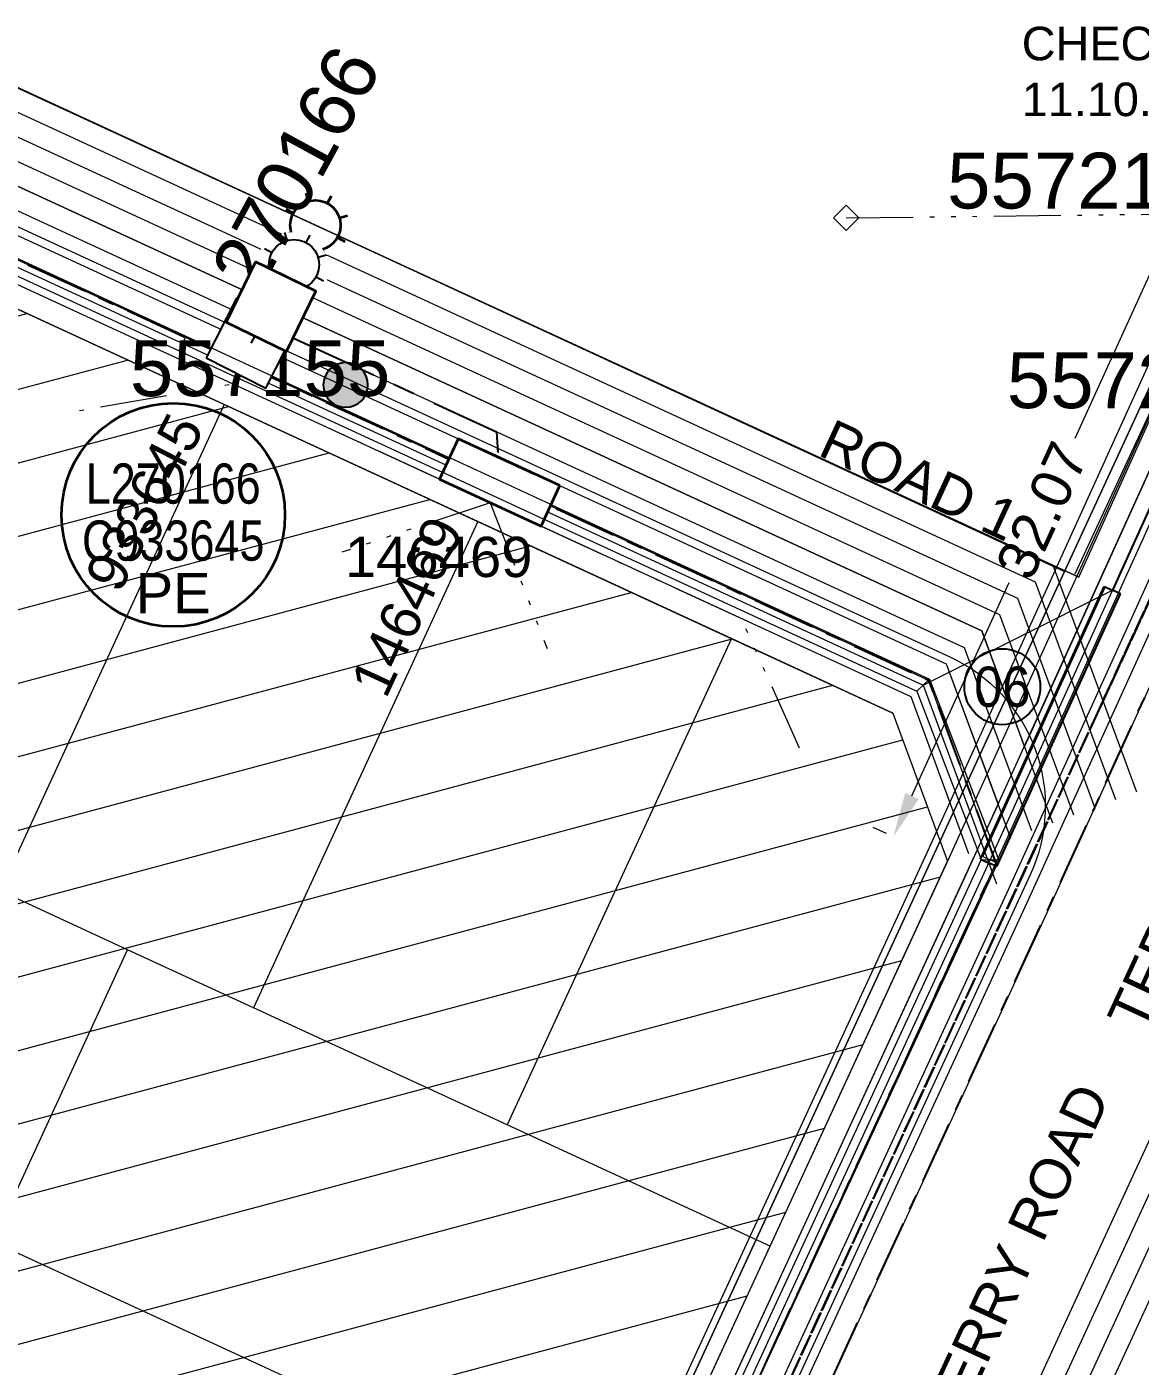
# Model space of a CAD drawing. Header units: metres. Extents: x 0 to 307451, y 0 to 6277344.
# Drawn here: x 305315.1 to 305364.9, y 6275199.8 to 6275259.7 of the extents above; entities that cross this region are included whole.
import ezdxf
from ezdxf.enums import TextEntityAlignment as Align

# ---------------------------------------------------------------- set-up
doc = ezdxf.new("R2010")
doc.units = ezdxf.units.M
for name, pattern in [('Cable Exist OH', [1, 1, 0]), ('Cable Exist UG', [7, 4, -1, 1, -1]), ('PHANTOMX2', [6.6, 3, -0.75, 0.2, -0.75, 0.2, -0.75, 0.2, -0.75])]:
    doc.linetypes.add(name, pattern=pattern)
doc.layers.get('0').update_dxf_attribs({"color": 6})
for name, color, linetype, lineweight in [('_User Miscellaneous1', 30, 'Continuous', 13), ('_User Miscellaneous3', 51, 'Continuous', 13), ('_User_HV_Exist', 1, 'Continuous', 35), ('_User_LV_Exist', 5, 'Continuous', 35), ('_User_SL_Exist', 4, 'Continuous', 35), ('Cadastre Developer_SP_NEW', 92, 'Continuous', 15), ('Cadastre Land Parcels_SP_EXT', 118, 'Continuous', 15), ('Cadastre Roads_SP_EXT', 218, 'Continuous', 15), ('Cadastre Roads_SP_NEW', 214, 'Continuous', 15), ('Mains_HV_EXT', 13, 'Continuous', 25), ('Mains_LV_EXT', 163, 'Continuous', 25), ('Services_SP_MOD', 3, 'PHANTOMX2', 20)]:
    doc.layers.add(name, color=color, linetype=linetype, lineweight=lineweight)
doc.layers.add('_User Miscellaneous10', color=252, linetype='Continuous', lineweight=13, plot=False, transparency=0.75)
for name, color, linetype in [('Duct_SP_NEW', 2, 'Continuous'), ('Equip_SP_SL_NEW', 2, 'Continuous'), ('Mains_HV_New_V17', 2, 'Cable x'), ('Mains_LV_New_R6', 2, 'Cable Z'), ('Mains_LV_New_T84', 2, 'Cable x'), ('SupportsOH_SP_TR_HV_LV_SL_EXT', 7, 'Continuous'), ('SupportsUG_SP_LV_NEW', 2, 'Continuous'), ('SupportsUG_SP_LV_SL_NEW', 2, 'Continuous'), ('Trench_SP_NEW', 2, 'Continuous')]:
    doc.layers.add(name, color=color, linetype=linetype)
doc.styles.add('ieISOCP', font='arial.ttf', dxfattribs={"height": 1.5})
doc.styles.add('POLE_LABEL', font='arial.ttf', dxfattribs={"height": 2})
doc.styles.add('SL_LABEL', font='arial.ttf', dxfattribs={"height": 2})
doc.styles.get("Standard").update_dxf_attribs({"font": 'arial.ttf'})
doc.linetypes.add('Cable New UG', pattern='A,5.5,-0.01,["X",Standard,S=1.8,R=0,X=0,Y=-0.94],-1.7', length=7.21)
doc.linetypes.add('Cable x', pattern='A,4.5,-0.01,["X",Standard,S=1.25,R=0,X=0,Y=-0.65],-1.2', length=5.71)
doc.linetypes.add('Cable Z', pattern='A,5,-0.01,["Z",Standard,S=1.5,R=0,X=0,Y=-0.75],-1.3', length=6.31)
doc.linetypes.add('IE Trench HV', pattern='A,4,-0.4,["/",Standard,S=2,R=0,X=0.25,Y=-1],-1.6', length=6)
doc.dimstyles.new('1.8mm_1_1000', dxfattribs={"dimtxt": 1.8, "dimasz": 2, "dimexe": 1, "dimexo": 3, "dimgap": 0.5, "dimtad": 0, "dimtoh": 1, "dimlfac": -1, "dimzin": 12, "dimdsep": 46, "dimtxsty": 'Standard', "dimcen": 1, "dimclrd": 256, "dimclre": 256, "dimclrt": 256, "dimazin": 3, "dimtfac": 1, "dimtmove": 0, "dimatfit": 3, "dimfxl": 1, "dimtolj": 1, "dimtzin": 0, "dimlwd": -1, "dimlwe": -1, "dimarcsym": 0})

# ---------------------------------------------------------------- blocks, each defined once
blk = doc.blocks.new('CCP_EXT')
at = {"flags": 9}
for tag, p in [('OWNED_BY', (0, -1)), ('USAGE', (0, -1.2)), ('STATE', (0, -1.8)), ('LEGEND', (0, -1.4)), ('LIFE_SUPPORT', (0, -1.6)), ('NOTES', (0, -2))]:
    blk.add_attdef(tag, text='', height=0.2, dxfattribs=at).set_placement(p, align=Align.MIDDLE_LEFT)
blk.add_wipeout([(0, 0.566), (0.566, 0), (0, -0.566), (-0.566, 0)])
blk.add_lwpolyline([(-0.566, 0), (0, 0.566), (0.566, 0), (0, -0.566), (-0.566, 0)])
at = {"flags": 1}
blk.add_attdef('Z', (0, 0), '', height=0.2, dxfattribs=at)
at = {"flags": 9}
for tag, p in [('CCP_TYPE', (0, 0)), ('OPERATING_VOLTAGE', (0, -0.6)), ('CONSTRUCTED_VOLTAGE', (0, -0.2)), ('NO_PHASES', (0, -0.4)), ('ORIENTATION', (0, -0.8))]:
    blk.add_attdef(tag, text='', height=0.2, dxfattribs=at).set_placement(p, align=Align.MIDDLE_LEFT)
blk = doc.blocks.new('POLE_EXT')
blk.add_hatch(color=256).paths.add_polyline_path([(-1, 0, 1), (1, 0, 1)])
blk.add_lwpolyline([(-1, 0, 1), (1, 0, 1)], format="xyb", close=True)
at = {"flags": 8}
blk.add_attdef('pNumber', text='', height=2, dxfattribs=at).set_placement((2.5, 2.5), align=Align.MIDDLE_CENTER)
at = {"style": 'POLE_LABEL', "flags": 9}
for tag, p in [('STRUCTURE_PLANT_NUMBER', (1.355, 0.028)), ('STREET_CODE', (1.355, -0.2))]:
    blk.add_attdef(tag, text='', height=0.2, dxfattribs=at).set_placement(p, align=Align.MIDDLE_LEFT)
at = {"flags": 9}
for tag, p in [('OWNED_BY', (1.355, -0.4)), ('PARENT', (1.355, -0.6)), ('SPECIAL_USE', (1.355, -0.8)), ('STATE', (1.355, -1)), ('USAGE', (1.355, -1.2)), ('cLV', (1.355, -1.4)), ('hDepth', (1.355, -1.6)), ('hDia', (1.355, -1.8)), ('cHV', (1.355, -2)), ('LBRACKET', (1.355, -2.2)), ('LExisting', (1.355, -2.4)), ('LANTNUMBER', (1.355, -2.6)), ('LOther', (1.355, -2.8)), ('LRemove', (1.355, -3)), ('cLinedev', (1.355, -3.4)), ('LEGEND', (1.355, -3.2)), ('LOCATION', (1.355, -3.6)), ('pExisting', (1.355, -3.8)), ('PFNUMBER', (1.355, -4)), ('NEWPFNUMBER', (1.355, -4.2)), ('pFooting', (1.355, -4.4)), ('pNew', (1.355, -4.6)), ('pRelocate', (1.355, -5)), ('pRemove', (1.355, -5.2)), ('pReplace', (1.355, -5.4)), ('cspan', (1.355, -6)), ('pStay', (1.355, -5.6)), ('pType', (1.355, -5.8)), ('STREETNAME', (1.355, -6.2)), ('SUBURB', (1.355, -6.4)), ('NOTES', (1.355, -6.6)), ('OPERATED_BY', (1.355, -7.014)), ('MAINTAINED_BY', (1.355, -6.814))]:
    blk.add_attdef(tag, text='', height=0.2, dxfattribs=at).set_placement(p, align=Align.MIDDLE_LEFT)
at = {"flags": 1}
blk.add_attdef('Z', (1.355, -7.328), '', height=0.2, dxfattribs=at)
blk = doc.blocks.new('*D313')
at = {"layer": '_User Miscellaneous10', "ltscale": 0.7, "transparency": 16777216}
for p, q in [((305366.838, 6275252.802), (305366.234, 6275253.077)), ((305366.315, 6275250.843), (305361.963, 6275241.289)), ((305354.678, 6275225.298), (305359.031, 6275234.852)), ((305353.543, 6275223.617), (305352.939, 6275223.892))]:
    blk.add_line(p, q, dxfattribs=at)
for points in [[(305366.012, 6275250.981), (305366.619, 6275250.705), (305367.144, 6275252.663)], [(305354.375, 6275225.436), (305354.981, 6275225.16), (305353.849, 6275223.478)]]:
    blk.add_solid(points, dxfattribs=at)
at = {"layer": '_User Miscellaneous10', "ltscale": 0.7, "transparency": 16777216, "insert": (305360.497, 6275238.07), "char_height": 1.8, "attachment_point": 5, "rotation": 65.50801}
blk.add_mtext('\\A1;32.07', dxfattribs=at)
blk = doc.blocks.new('*U324')
at = {"width": 0.9}
blk.add_attdef('ASSET_NUM', text='', height=2, dxfattribs=at).set_placement((4, 2), align=Align.MIDDLE_LEFT)
for tag, p, flags in [('SUBURB', (-2, 0), 1), ('STREETNAME', (-1.8, 0), 9), ('PARENT', (-1.6, 0), 9), ('NOTES', (-1.4, 0), 9), ('LOCATION', (-1.2, 0), 9), ('LEGEND', (-1, 0), 9), ('USAGE', (-0.8, 0), 9), ('SUPPORT_TYPE', (-0.6, 0), 9), ('STATE', (-0.4, 0), 9), ('OWNED_BY', (-0.2, 0), 9)]:
    blk.add_attdef(tag, p, '', height=0.2, rotation=270, dxfattribs=dict(flags=flags))
blk.add_wipeout([(-2.5, 1), (2.5, 1), (2.5, -1), (-2.5, -1)])
blk.add_lwpolyline([(-2.5, -1), (1.25, -1), (-1.25, -1), (2.5, -1), (2.5, 1), (-2.5, 1)], close=True)
blk = doc.blocks.new('*U295')
blk.add_circle((0, 0), 1.7)
at = {"width": 0.9}
blk.add_attdef('CODE', text='', height=1.8, dxfattribs=at).set_placement((0, 0), align=Align.MIDDLE_CENTER)
at = {"flags": 1}
blk.add_attdef('Z', (0, 0), '', height=0.2, dxfattribs=at)
blk = doc.blocks.new('COLUMN_NEW')
at = {"width": 0.9, "flags": 8}
blk.add_attdef('ASSET_NUM', text='', height=2, dxfattribs=at).set_placement((4, 2), align=Align.MIDDLE_LEFT)
at = {"flags": 1}
blk.add_attdef('Z', (-2.351, -1.813), '', height=0.2, rotation=270, dxfattribs=at)
at = {"flags": 9}
for tag, p in [('NOTES', (-2, -1.813)), ('SUBURB', (-1.8, -1.813)), ('STREETNAME', (-1.6, -1.813)), ('LOCATION', (-1.4, -1.813)), ('LEGEND', (-1.2, -1.813)), ('USAGE', (-1, -1.813)), ('STATE', (-0.8, -1.813)), ('OWNED_BY', (-0.6, -1.813)), ('COLUMN_TYPE', (-0.4, -1.813)), ('STREET_CODE', (-0.2, -1.813)), ('STRUCTURE_PLANT_NUMBER', (0.031, -1.813))]:
    blk.add_attdef(tag, text='', height=0.2, rotation=270, dxfattribs=at).set_placement(p, align=Align.MIDDLE_LEFT)
at = {"ltscale": 10}
blk.add_wipeout([(-1.5, -1.5), (-1.5, 1.5), (1.5, 1.5), (1.5, -1.5)], dxfattribs=at)
blk.add_lwpolyline([(-1.5, 1.5), (-1.5, -1.5), (1.5, -1.5), (1.5, 1.5)], close=True)
blk = doc.blocks.new('SL_LANTERN_NEW')
at = {"flags": 9}
for tag, p in [('LANTNUMBER', (-1.4, 2.6)), ('LOUTREACH', (-1.4, 2.2)), ('LOUTREACHVOCAB', (-1.4, 2)), ('LRATECODE', (-1.4, 1.8)), ('LREMOVE', (-1.4, 1.6)), ('LREPLACE', (-1.4, 1.4)), ('LTYPEVOCAB', (-1.4, 1)), ('LEGEND', (-1.4, 0.8)), ('LTYPE', (-1.4, 1.2)), ('SUBURB', (-1.4, 0.6)), ('STREETNAME', (-1.4, 0.4)), ('LOCATION', (-1.4, 0.2)), ('LNEW', (-6.4, 0)), ('LMASTVOCAB', (-6.2, 0)), ('LMAST', (-6, 0)), ('LLAMPVOCAB', (-5.8, 0)), ('LLAMP', (-5.6, 0)), ('LEXIST', (-5.4, 0)), ('LCHARGE3PERCENT', (-5.2, 0)), ('LCHARGE3', (-5, 0)), ('LCHARGE2PERCENT', (-4.8, 0)), ('LCHARGE2', (-4.6, 0)), ('LCHARGE1PERCENT', (-4.4, 0)), ('LCHARGE1', (-4.2, 0)), ('LCATEGORY', (-4, 0)), ('LBRACKETVOCAB', (-3.8, 0)), ('LBRACKET', (-3.6, 0)), ('LKINGHEIGHT', (-3.4, 0)), ('CREPLACE', (-3.2, 0)), ('CREMOVE', (-3, 0)), ('CNUMBER', (-2.8, 0)), ('CNEW', (-2.6, 0)), ('CEXIST', (-2.4, 0)), ('USAGE', (-2.2, 0)), ('STATE', (-2, 0)), ('OWNED_BY', (-1.8, 0)), ('ORIENTATION', (-1.6, 0)), ('OPERATING_VOLTAGE', (-1.4, 0)), ('NOTES', (-1.4, 0)), ('NO_PHASES', (-1.2, 0)), ('LANTERN_TYPE', (-1, 0)), ('LANTERN_PURPOSE', (-0.8, 0)), ('CONTROL_TYPE', (-0.6, 0)), ('CONSTRUCTED_VOLTAGE', (-0.4, 0)), ('MAINTAINED_BY', (-1.4, -0.663))]:
    blk.add_attdef(tag, text='', height=0.2, rotation=270, dxfattribs=at).set_placement(p, align=Align.MIDDLE_LEFT)
at = {"style": 'SL_LABEL', "flags": 8}
blk.add_attdef('ASSET_NUM', text='', height=1, dxfattribs=at).set_placement((7, 1), align=Align.MIDDLE_LEFT)
for tag, p, height, flags in [('OPERATED_BY', (-1.4, -0.407), 0.2, 9), ('Z', (0, 0), 0.001, 1)]:
    blk.add_attdef(tag, p, '', height=height, rotation=270, dxfattribs=dict(flags=flags))
at = {"style": 'SL_LABEL', "flags": 9}
blk.add_attdef('STREET_CODE', text='', height=0.001, rotation=270, dxfattribs=at).set_placement((0.001, 0), align=Align.MIDDLE_LEFT)
at = {"flags": 8}
blk.add_attdef('LNUMBER', text='', height=1, dxfattribs=at).set_placement((7, -1), align=Align.MIDDLE_LEFT)
blk.add_wipeout([(5.688, 0), (5.061, -1.061), (4, -1.688), (2.939, -1.061), (2.313, 0), (2.939, 1.061), (4, 1.687), (5.061, 1.061)])
for p, q in [((4, 1.5), (4, 1.125)), ((2.939, 1.061), (3.205, 0.795)), ((5.061, 1.061), (4.795, 0.795)), ((0, 0), (2.875, 0)), ((5.125, 0), (5.5, 0)), ((2.939, -1.061), (3.205, -0.795)), ((4, -1.125), (4, -1.5)), ((5.061, -1.061), (4.795, -0.795))]:
    blk.add_line(p, q)
blk.add_circle((4, 0), 1.125)
blk = doc.blocks.new('*U200')
at = {"ltscale": 0.1}
blk.add_circle((0, 0), 5, dxfattribs=at)
at = {"insert": (0, -2.6), "char_height": 1.8, "attachment_point": 2}
blk.add_mtext('PE', dxfattribs=at)
at = {"width": 0.8}
blk.add_attdef('SNUMBER', text='', height=1.8, dxfattribs=at).set_placement((0, 0.5), align=Align.CENTER)
at = {"flags": 1}
blk.add_attdef('Z', (0, 0), '', height=0.2, dxfattribs=at)
at = {"width": 0.8}
blk.add_attdef('CNUMBER', text='', height=1.8, dxfattribs=at).set_placement((0, -0.25), align=Align.TOP_CENTER)

msp = doc.modelspace()

# ---------------------------------------------------------------- linework, layer by layer
at = {"layer": '_User Miscellaneous1'}
for p, q in [((305363.3195, 6275234.6602), (305357.8439, 6275222.5926)), ((305363.9752, 6275234.3627), (305358.4996, 6275222.2951)), ((305363.3195, 6275234.6602), (305363.6474, 6275234.5115)), ((305363.9752, 6275234.3627), (305363.6474, 6275234.5115)), ((305354.895, 6275229.9913), (305355.1788, 6275230.2569)), ((305354.895, 6275229.9913), (305357.7811, 6275222.457)), ((305355.4626, 6275230.5224), (305355.1788, 6275230.2569)), ((305355.4626, 6275230.5224), (305358.5623, 6275222.4306)), ((305357.7811, 6275222.457), (305316.8895, 6275134.1412)), ((305358.5623, 6275222.4306), (305317.5428, 6275133.8387)), ((305357.7811, 6275222.457), (305358.1717, 6275222.4438)), ((305357.8439, 6275222.5926), (305358.1717, 6275222.4438)), ((305358.4996, 6275222.2951), (305358.1717, 6275222.4438)), ((305358.5623, 6275222.4306), (305358.1717, 6275222.4438))]:
    msp.add_line(p, q, dxfattribs=at)
at = {"layer": '_User Miscellaneous10', "ltscale": 0.7, "flags": 128}
msp.add_lwpolyline([(305361.9846, 6275235.234), (305369.5637, 6275251.5606), (305374.0777, 6275249.5124)], dxfattribs=at)
at = {"layer": '_User Miscellaneous10', "color": 4, "flags": 128}
msp.add_lwpolyline([(305355.1788, 6275230.2569), (305363.6474, 6275234.5115)], dxfattribs=at)
at = {"layer": 'Cadastre Developer_SP_NEW', "ltscale": 0.5, "transparency": 33554687, "flags": 128}
for points in [[(305323.8938, 6275242.8168), (305313.8559, 6275221.0574)], [(305335.2443, 6275237.5807), (305325.2064, 6275215.8213)], [(305346.5947, 6275232.3446), (305336.5568, 6275210.5852)], [(305348.3296, 6275205.1543), (305336.5568, 6275210.5852), (305325.2064, 6275215.8213), (305319.5787, 6275218.4174), (305313.8559, 6275221.0574), (305302.5055, 6275226.2935), (305290.7328, 6275231.7243)], [(305353.8273, 6275229.0082), (305356.273, 6275222.3735)], [(305262.4034, 6275170.3139), (305291.2494, 6275157.0069), (305320.0002, 6275143.7438), (305324.2686, 6275152.9966), (305328.5832, 6275162.3494), (305332.8516, 6275171.6023), (305337.1662, 6275180.9551), (305342.2976, 6275192.0785), (305348.3296, 6275205.1543), (305356.273, 6275222.3735), (305356.273, 6275222.3735)], [(305342.2976, 6275192.0785), (305313.5467, 6275205.3416), (305284.7008, 6275218.6486), (305284.7003, 6275218.6488)], [(305291.2494, 6275157.0069), (305295.5178, 6275166.2597), (305299.8323, 6275175.6125), (305304.1008, 6275184.8654), (305308.4154, 6275194.2182), (305313.5467, 6275205.3416), (305319.5787, 6275218.4174)]]:
    msp.add_lwpolyline(points, dxfattribs=at)
at = {"layer": 'Duct_SP_NEW'}
for p, q in [((305357.7453, 6275222.472), (305363.2831, 6275234.6768)), ((305358.4738, 6275222.1414), (305364.0116, 6275234.3462)), ((305363.2831, 6275234.6768), (305363.6474, 6275234.5115)), ((305364.0116, 6275234.3462), (305363.6474, 6275234.5115)), ((305357.7453, 6275222.472), (305358.1095, 6275222.3067)), ((305358.4738, 6275222.1414), (305358.1095, 6275222.3067))]:
    msp.add_line(p, q, dxfattribs=at)
at = {"layer": 'Mains_LV_EXT', "linetype": 'Cable Exist OH'}
msp.add_lwpolyline([(305321.6022, 6275139.3312), (305362.823, 6275228.679), (305368.572, 6275241.1371)], dxfattribs=at)
at = {"layer": 'Mains_LV_New_R6', "color": 4, "linetype": 'Cable Exist UG', "flags": 128}
msp.add_lwpolyline([(305326.9455, 6275245.8142), (305336.0861, 6275241.5975), (305336.2292, 6275239.3289)], dxfattribs=at)
at = {"layer": 'Trench_SP_NEW', "linetype": 'IE Trench HV', "flags": 128}
msp.add_lwpolyline([(305373.4193, 6275251.4218), (305371.6775, 6275252.2091), (305363.6474, 6275234.5115)], dxfattribs=at)

# ---------------------------------------------------------------- block references
at = {"layer": '_User Miscellaneous10'}
ref = msp.add_blockref('POLE_EXT', (305373.4193, 6275251.4218), dxfattribs=dict(at, rotation=359.9078628428164))
ref.add_attrib('ASSET_NUM', '557211', dxfattribs={"layer": '0', "height": 2.5, "rotation": 359.907847, "style": 'POLE_LABEL'}).set_placement((305367.8978, 6275250.8216), align=Align.BOTTOM_RIGHT)
at = {"layer": '_User_SL_Exist', "rotation": 61.39948453967043}
msp.add_blockref('SL_LANTERN_NEW', (305326.069, 6275247.3198), dxfattribs=at)
at = {"layer": 'Duct_SP_NEW'}
msp.add_blockref('*U295', (305358.721, 6275230.1887), dxfattribs=at).add_auto_attribs({'CODE': '06'})
at = {"layer": 'SupportsOH_SP_TR_HV_LV_SL_EXT'}
ref = msp.add_blockref('POLE_EXT', (305329.334, 6275243.691), dxfattribs=at)
ref.add_attrib('ASSET_NUM', '557155', dxfattribs={"layer": '0', "height": 2.5, "style": 'POLE_LABEL'}).set_placement((305331.334, 6275244.441), align=Align.MIDDLE_RIGHT)
ref = msp.add_blockref('POLE_EXT', (305368.572, 6275241.1371), dxfattribs=dict(at, rotation=359.9078628428164))
ref.add_attrib('ASSET_NUM', '557211', dxfattribs={"layer": '0', "height": 2.5, "rotation": 359.907847, "style": 'POLE_LABEL'}).set_placement((305370.572, 6275241.8871), align=Align.BOTTOM_RIGHT)

# ---------------------------------------------------------------- texts
at = {"layer": '_User Miscellaneous1'}
msp.add_text('TERRY ROAD', height=1.8, rotation=65.236944, dxfattribs=at).set_placement((305360.1161, 6275204.3625), align=Align.CENTER)
at = {"layer": '_User Miscellaneous10', "ltscale": 0.7, "insert": (305359.5877, 6275262.2196), "char_height": 1.5, "attachment_point": 1, "style": 'ieISOCP'}
msp.add_mtext_dynamic_manual_height_columns('LOCATION CHECKED 11.10.2017', width=14.544163, gutter_width=7.5, heights=[0], dxfattribs=at)
at = {"layer": '_User_HV_Exist'}
msp.add_text('ROAD 1', height=1.8, rotation=335.236944, dxfattribs=at).set_placement((305354.65, 6275238.6134), align=Align.CENTER)
at = {"layer": '_User_LV_Exist'}
msp.add_text('TERRY ROAD', height=1.8, rotation=65.236944, dxfattribs=at).set_placement((305368.4613, 6275222.1514), align=Align.CENTER)

# ---------------------------------------------------------------- dimensions: what is measured, and where the dimension line sits
at = {"layer": '_User Miscellaneous10', "ltscale": 0.7}
dim = msp.add_aligned_dim(p1=(305356.273, 6275222.3735), p2=(305369.5684, 6275251.5584), distance=2.6638, dimstyle='1.8mm_1_1000', dxfattribs=at)
dim.commit()
dim.dimension.update_dxf_attribs({"geometry": '*D313', "text_midpoint": (305360.4966, 6275238.0703)})

# ---------------------------------------------------------------- next in the draw order: linework, layer by layer
at = {"layer": 'Cadastre Land Parcels_SP_EXT', "linetype": 'Continuous'}
for points in [[(305395.188, 6275308.35), (305025.182, 6275475.533), (304989.289, 6275407.454), (305361.498, 6275235.346), (305395.188, 6275308.35)], [(305361.498, 6275235.346), (304989.289, 6275407.454), (304941.588, 6275316.977), (305319.214, 6275143.722), (305361.498, 6275235.346)]]:
    msp.add_lwpolyline(points, close=True, dxfattribs=at)

# ---------------------------------------------------------------- next in the draw order: block references
at = {"layer": 'Services_SP_MOD'}
msp.add_blockref('CCP_EXT', (305351.7341, 6275251.1687), dxfattribs=at)

# ---------------------------------------------------------------- next in the draw order: hatches: boundary and pattern name
at = {"layer": '_User Miscellaneous3', "ltscale": 0.7, "transparency": 33554495}
h = msp.add_hatch(dxfattribs=at)
h.set_pattern_fill('ANSI31', color=256, angle=330)
h.paths.add_polyline_path([(305262.4034, 6275170.314), (305299.0951, 6275249.8517), (305304.4028, 6275251.8083), (305353.8273, 6275229.0082), (305356.273, 6275222.3735), (305320.0002, 6275143.7438)])

# ---------------------------------------------------------------- next in the draw order: linework, layer by layer
at = {"layer": '_User Miscellaneous10', "ltscale": 0.7, "flags": 128}
for points in [[(305420.1507, 6275364.837), (305377.7527, 6275272.1326), (305355.3637, 6275222.7896), (305319.0951, 6275144.1692), (305297.474, 6275098.9987)], [(305421.0601, 6275364.4211), (305378.6628, 6275271.718), (305356.273, 6275222.3735), (305320.0002, 6275143.7438), (305298.376, 6275098.567)], [(305421.9695, 6275364.0052), (305379.5728, 6275271.3035), (305357.1824, 6275221.9575), (305320.9053, 6275143.3185), (305299.278, 6275098.1352)], [(305422.879, 6275363.5893), (305380.4828, 6275270.8889), (305358.0917, 6275221.5414), (305321.8103, 6275142.8932), (305300.18, 6275097.7035)], [(305423.7884, 6275363.1734), (305381.3928, 6275270.4744), (305359.0011, 6275221.1254), (305322.7154, 6275142.4678), (305301.082, 6275097.2718)], [(305424.6978, 6275362.7575), (305382.3029, 6275270.0598), (305359.9104, 6275220.7094), (305323.6205, 6275142.0425), (305301.984, 6275096.84)], [(305425.6072, 6275362.3416), (305383.2129, 6275269.6452), (305360.8198, 6275220.2933), (305324.5255, 6275141.6171), (305302.886, 6275096.4083)], [(305213.7369, 6275303.545), (305171.5996, 6275212.2028), (305187.9443, 6275204.6628), (305224.636, 6275284.2006), (305229.9437, 6275286.1572), (305280.7938, 6275262.6994), (305282.7504, 6275257.3917), (305246.0587, 6275177.8539), (305262.4034, 6275170.3139), (305299.0951, 6275249.8517), (305304.4028, 6275251.8083), (305353.8273, 6275229.0082), (305356.273, 6275222.3735)], [(305214.6449, 6275303.1262), (305172.9265, 6275212.692), (305187.4551, 6275205.9897), (305223.9015, 6275284.9956), (305229.9865, 6275287.2387), (305281.5888, 6275263.4339), (305283.832, 6275257.3489), (305247.3856, 6275178.3431), (305261.9142, 6275171.6409), (305298.3606, 6275250.6467), (305304.4456, 6275252.8898), (305354.6223, 6275229.7427), (305357.2113, 6275222.7194)], [(305215.553, 6275302.7073), (305174.2535, 6275213.1811), (305186.966, 6275207.3167), (305223.167, 6275285.7906), (305230.0293, 6275288.3202), (305282.3838, 6275264.1684), (305284.9135, 6275257.3061), (305248.7126, 6275178.8322), (305261.4251, 6275172.9678), (305297.626, 6275251.4417), (305304.4883, 6275253.9714), (305355.4173, 6275230.4772), (305358.1496, 6275223.0653)], [(305216.461, 6275302.2884), (305175.5804, 6275213.6703), (305186.4768, 6275208.6436), (305222.4324, 6275286.5856), (305230.072, 6275289.4018), (305283.1789, 6275264.903), (305285.9951, 6275257.2634), (305250.0395, 6275179.3214), (305260.9359, 6275174.2947), (305296.8915, 6275252.2367), (305304.5311, 6275255.0529), (305356.2123, 6275231.2118), (305359.0879, 6275223.4112)], [(305217.369, 6275301.8695), (305176.9073, 6275214.1594), (305185.9877, 6275209.9705), (305221.6979, 6275287.3806), (305230.1148, 6275290.4833), (305283.9739, 6275265.6375), (305287.0766, 6275257.2206), (305251.3664, 6275179.8105), (305260.4468, 6275175.6217), (305296.157, 6275253.0317), (305304.5739, 6275256.1345), (305357.0073, 6275231.9463), (305360.0261, 6275223.7571)], [(305218.2771, 6275301.4506), (305178.2343, 6275214.6486), (305185.4986, 6275211.2975), (305220.9634, 6275288.1756), (305230.1576, 6275291.5649), (305284.7689, 6275266.372), (305288.1582, 6275257.1778), (305252.6933, 6275180.2997), (305259.9576, 6275176.9486), (305295.4225, 6275253.8267), (305304.6166, 6275257.216), (305357.8023, 6275232.6808), (305360.9644, 6275224.1029)], [(305219.1851, 6275301.0317), (305179.5612, 6275215.1377), (305185.0094, 6275212.6244), (305220.2288, 6275288.9706), (305230.2003, 6275292.6464), (305285.5639, 6275267.1066), (305289.2397, 6275257.1351), (305254.0203, 6275180.7888), (305259.4685, 6275178.2755), (305294.6879, 6275254.6217), (305304.6594, 6275258.2976), (305358.5973, 6275233.4153), (305361.9027, 6275224.4488)], [(305220.0932, 6275300.6128), (305180.8881, 6275215.6269), (305184.5203, 6275213.9513), (305219.4943, 6275289.7656), (305230.2431, 6275293.728), (305286.3589, 6275267.8411), (305290.3212, 6275257.0923), (305255.3472, 6275181.278), (305258.9793, 6275179.6024), (305293.9534, 6275255.4168), (305304.7022, 6275259.3791), (305359.3924, 6275234.1499), (305362.841, 6275224.7947)], [(305221.0012, 6275300.1939), (305182.215, 6275216.116), (305184.0311, 6275215.2782), (305218.7598, 6275290.5606), (305230.2859, 6275294.8095), (305287.1539, 6275268.5756), (305291.4028, 6275257.0495), (305256.6741, 6275181.7671), (305258.4902, 6275180.9294), (305293.2189, 6275256.2118), (305304.7449, 6275260.4607), (305360.1874, 6275234.8844), (305363.7793, 6275225.1406)], [(305221.9092, 6275299.775), (305218.0253, 6275291.3556), (305230.3286, 6275295.8911), (305287.9489, 6275269.3101), (305292.4843, 6275257.0068), (305304.7877, 6275261.5422), (305360.9824, 6275235.6189), (305364.7175, 6275225.4865)], [(305262.4034, 6275170.314), (305299.0951, 6275249.8517), (305304.4028, 6275251.8083), (305353.8273, 6275229.0082), (305356.273, 6275222.3735), (305320.0002, 6275143.7438), (305262.4036, 6275170.3145)]]:
    msp.add_lwpolyline(points, dxfattribs=at)
at = {"layer": '_User Miscellaneous10', "color": 4, "ltscale": 0.7, "flags": 128}
for points in [[(305422.6061, 6275363.7141), (305380.2098, 6275271.0133), (305357.8189, 6275221.6663), (305321.5388, 6275143.0208), (305299.9094, 6275097.833)], [(305215.2806, 6275302.8329), (305173.8554, 6275213.0344), (305187.1127, 6275206.9186), (305223.3873, 6275285.5521), (305230.0164, 6275287.9958), (305282.1453, 6275263.9481), (305284.589, 6275257.319), (305248.3145, 6275178.6855), (305261.5718, 6275172.5697), (305297.8464, 6275251.2032), (305304.4755, 6275253.6469), (305355.1788, 6275230.2569), (305358.4582, 6275221.3607)]]:
    msp.add_lwpolyline(points, dxfattribs=at)
at = {"layer": '_User Miscellaneous10', "flags": 128}
for points in [[(305414.9727, 6275319.2009), (305401.7293, 6275289.9616), (305389.2238, 6275262.3514), (305381.3819, 6275245.0377), (305373.6638, 6275228.0241), (305361.5351, 6275201.7365), (305355.1279, 6275187.8409), (305350.0192, 6275176.7658), (305345.3635, 6275166.6729), (305315.8848, 6275102.7669), (305322.8233, 6275083.3587), (305354.9617, 6275072.0091), (305378.8204, 6275069.4648), (305388.2218, 6275074.8), (305419.0056, 6275141.5206), (305427.552, 6275160.044), (305440.3716, 6275187.8292), (305441.8337, 6275190.9988), (305446.0029, 6275189.0794), (305414.8832, 6275121.6161), (305394.4099, 6275077.2325), (305400.1063, 6275067.1948), (305464.89, 6275060.286)], [(305415.8821, 6275318.7851), (305402.6402, 6275289.549), (305390.1347, 6275261.9388), (305382.2928, 6275244.6251), (305374.5731, 6275227.6081), (305362.4431, 6275201.3176), (305356.0361, 6275187.4222), (305350.9272, 6275176.3469), (305346.2715, 6275166.254), (305316.9639, 6275102.719), (305323.6048, 6275084.1432), (305355.1842, 6275072.9911), (305378.6066, 6275070.4932), (305387.4485, 6275075.511), (305418.0976, 6275141.9395), (305426.644, 6275160.463), (305439.4636, 6275188.2481), (305441.3442, 6275192.325), (305447.3301, 6275189.5693), (305415.7913, 6275121.1972), (305395.5329, 6275077.2797), (305400.7227, 6275068.1347), (305464.6762, 6275061.3145)], [(305416.7916, 6275318.3693), (305403.5511, 6275289.1365), (305391.0456, 6275261.5262), (305383.2038, 6275244.2125), (305375.4825, 6275227.192), (305363.3511, 6275200.8986), (305356.9442, 6275187.0034), (305351.8353, 6275175.9281), (305347.1796, 6275165.8351), (305318.0431, 6275102.671), (305324.3863, 6275084.9278), (305355.4067, 6275073.973), (305378.3928, 6275071.5217), (305386.6752, 6275076.222), (305417.1895, 6275142.3584), (305425.736, 6275160.8819), (305438.5556, 6275188.6671), (305440.8547, 6275193.6512)], [(305417.701, 6275317.9535), (305404.4621, 6275288.7239), (305391.9566, 6275261.1137), (305384.1147, 6275243.8), (305376.3918, 6275226.776), (305364.2591, 6275200.4797), (305357.8523, 6275186.5847), (305352.7433, 6275175.5092), (305348.0876, 6275165.4163), (305319.1222, 6275102.623), (305325.1678, 6275085.7123), (305355.6293, 6275074.955), (305378.179, 6275072.5502), (305385.9019, 6275076.9329), (305416.2815, 6275142.7774), (305424.828, 6275161.3008), (305437.6476, 6275189.086), (305440.3652, 6275194.9775)]]:
    msp.add_lwpolyline(points, dxfattribs=at)
at = {"layer": 'Cadastre Developer_SP_NEW', "linetype": 'Continuous'}
msp.add_lwpolyline([(305395.188, 6275308.35), (305025.182, 6275475.533), (304990.1501, 6275406.6883), (305362.1375, 6275235.0861), (305395.188, 6275308.35)], close=True, dxfattribs=at)
at = {"layer": 'Cadastre Developer_SP_NEW', "ltscale": 0.5, "transparency": 33554687, "flags": 128}
for points in [[(305362.1375, 6275235.0861), (305213.7369, 6275303.545), (305185.1935, 6275316.7125), (305156.9074, 6275329.7612), (305140.5627, 6275337.3012), (305115.0655, 6275349.0634), (305064.222, 6275372.5181), (305044.4015, 6275381.6615), (304990.1501, 6275406.6883)], [(305353.8273, 6275229.0082), (305346.5947, 6275232.3446), (305335.2443, 6275237.5807), (305323.8938, 6275242.8168), (305312.5434, 6275248.0529), (305304.4028, 6275251.8083)]]:
    msp.add_lwpolyline(points, dxfattribs=at)
at = {"layer": 'Cadastre Roads_SP_EXT', "linetype": 'Continuous'}
msp.add_lwpolyline([(305446.538, 6275419.657), (305416.65, 6275354.86), (305412.225, 6275345.267), (305395.188, 6275308.35), (305361.498, 6275235.346), (305319.214, 6275143.722), (305298.376, 6275098.567), (305306.516, 6275090.086), (305313.337, 6275082.977), (305379.528, 6275226.405), (305421.066, 6275316.415), (305431.837, 6275339.755), (305472.105, 6275375.209), (305471.922, 6275404.855), (305471.79, 6275426.372)], dxfattribs=at)
at = {"layer": 'Mains_HV_EXT', "color": 1, "linetype": 'Cable Exist OH'}
msp.add_lwpolyline([(305418.071, 6275348.3981), (305401.2458, 6275311.8173), (305368.572, 6275241.1371), (305347.0181, 6275194.4335), (305321.5925, 6275139.3383), (305296.8543, 6275085.7333), (305266.2485, 6275019.0986)], dxfattribs=at)
at = {"layer": 'Mains_HV_New_V17', "color": 3, "linetype": 'Cable New UG', "lineweight": 0, "ltscale": 0.7, "flags": 128}
msp.add_lwpolyline([(305370.2428, 6275252.8915), (305370.2428, 6275252.8915), (305368.6139, 6275251.9915), (305367.0757, 6275248.6015), (305367.9744, 6275245.7419), (305364.8401, 6275238.8343), (305359.7055, 6275227.5181), (305357.8023, 6275232.6808), (305357.8023, 6275232.6808), (305304.6166, 6275257.216), (305295.4225, 6275253.8267), (305286.5833, 6275234.5191), (305271.0792, 6275241.6169), (305271.0792, 6275241.6169), (305274.8492, 6275249.7893), (305261.2288, 6275256.0725)], dxfattribs=at)
msp.add_lwpolyline([(305256.2022, 6275245.1761), (305256.2022, 6275245.1761), (305287.1669, 6275230.9793), (305287.1669, 6275230.9793), (305287.1669, 6275230.9793), (305296.8915, 6275252.2367), (305304.5311, 6275255.0529), (305356.2123, 6275231.2118), (305358.5294, 6275224.9262), (305341.8524, 6275188.7262), (305321.084, 6275143.7709), (305321.084, 6275143.7709), (305336.9506, 6275134.4461), (305322.0359, 6275102.4935), (305327.2779, 6275087.8306), (305356.2301, 6275077.6062), (305377.6017, 6275075.327), (305383.8141, 6275078.8526), (305388.4871, 6275088.9809, 1.1339837), (305389.7432, 6275091.7033), (305392.0195, 6275096.6602, 1.4273251), (305393.0573, 6275098.8863), (305404.2774, 6275123.2044), (305404.2774, 6275123.2044), (305387.0533, 6275131.1513)], format="xyb", dxfattribs=at)
at = {"layer": 'Services_SP_MOD'}
msp.add_lwpolyline([(305351.7342, 6275251.1686), (305373.4193, 6275251.4218)], dxfattribs=at)

# ---------------------------------------------------------------- next in the draw order: block references
at = {"layer": 'SupportsUG_SP_LV_NEW'}
ref = msp.add_blockref('*U324', (305336.2292, 6275239.3289), dxfattribs=dict(at, rotation=155.229825967579))
ref.add_attrib('ASSET_NUM', '146469', dxfattribs={"layer": '0', "height": 1.8, "rotation": 65.235457}).set_placement((305330.3187, 6275229.9752), align=Align.MIDDLE_LEFT)

# ---------------------------------------------------------------- next in the draw order: linework, layer by layer
at = {"layer": '_User Miscellaneous10', "color": 2, "linetype": 'PHANTOMX2', "flags": 128}
for points in [[(305333.5402, 6275239.4681), (305324.3127, 6275243.7249), (305317.4154, 6275242.5301)], [(305335.8103, 6275238.4209), (305329.1704, 6275236.2047)], [(305335.8103, 6275238.4209), (305338.3511, 6275231.8983)], [(305338.0802, 6275237.3735), (305347.0247, 6275233.2476), (305349.9, 6275226.8653)]]:
    msp.add_lwpolyline(points, dxfattribs=at)
at = {"layer": 'Cadastre Roads_SP_NEW', "ltscale": 0.03}
msp.add_lwpolyline([(305259.3615, 6275171.7172), (305296.0532, 6275251.255, -0.4142136), (305305.8061, 6275254.8502), (305356.3724, 6275231.5233, -0.4142136), (305359.9677, 6275221.7704), (305323.2759, 6275142.2327)], format="xyb", dxfattribs=at)
at = {"layer": 'Mains_LV_New_T84', "color": 5, "linetype": 'Cable Exist UG', "ltscale": 0.7, "flags": 128}
for points in [[(305291.2257, 6275237.5675), (305297.626, 6275251.4417), (305304.4883, 6275253.9714), (305333.9592, 6275240.3764)], [(305315.6635, 6275134.7557), (305318.1723, 6275139.9251), (305322.6823, 6275137.7663), (305347.7779, 6275192.0221), (305361.9425, 6275222.7676), (305361.9425, 6275222.7676), (305372.0163, 6275244.9693), (305368.5912, 6275249.4656), (305369.5762, 6275251.6561)], [(305338.7623, 6275238.1604), (305355.4173, 6275230.4772), (305357.9414, 6275223.6302), (305358.4336, 6275222.2949), (305358.4336, 6275222.2949), (305351.5523, 6275207.3658), (305340.1401, 6275182.6271)]]:
    msp.add_lwpolyline(points, dxfattribs=at)

# ---------------------------------------------------------------- next in the draw order: block references
at = {"layer": '_User_LV_Exist'}
ref = msp.add_blockref('*U324', (305336.2292, 6275239.3289), dxfattribs=dict(at, rotation=155.229825967579))
ref.add_attrib('ASSET_NUM', '146469', dxfattribs={"layer": '0', "height": 1.8}).set_placement((305329.305, 6275235.9952), align=Align.MIDDLE_LEFT)
at = {"layer": 'SupportsUG_SP_LV_SL_NEW'}
ref = msp.add_blockref('COLUMN_NEW', (305325.1095, 6275245.5599), dxfattribs=dict(at, rotation=62.83720689349255))
ref.add_attrib('ASSET_NUM', '933645', dxfattribs={"layer": '0', "height": 1.8, "rotation": 62.837207}).set_placement((305318.4083, 6275234.7148), align=Align.MIDDLE_LEFT)

# ---------------------------------------------------------------- next in the draw order: linework, layer by layer
at = {"layer": '_User Miscellaneous1'}
for p, q in [((305304.4909, 6275254.0363), (305322.1922, 6275245.8704)), ((305304.4601, 6275253.2576), (305321.8906, 6275245.2166)), ((305321.8906, 6275245.2166), (305322.0414, 6275245.5435)), ((305322.1922, 6275245.8704), (305322.0414, 6275245.5435))]:
    msp.add_line(p, q, dxfattribs=at)

# ---------------------------------------------------------------- next in the draw order: block references
at = {"layer": '_User_SL_Exist', "linetype": 'ByBlock', "lineweight": -2}
ref = msp.add_blockref('*U200', (305321.6199, 6275237.8766), dxfattribs=at)
ref.add_attrib('SNUMBER', 'L270166', dxfattribs={"layer": '0', "height": 1.8, "width": 0.8}).set_placement((305321.6199, 6275238.3766), align=Align.CENTER)
ref.add_attrib('CNUMBER', 'C933645', dxfattribs={"height": 1.8, "width": 0.8}).set_placement((305321.6199, 6275237.6266), align=Align.TOP_CENTER)
at = {"layer": 'Equip_SP_SL_NEW'}
ref = msp.add_blockref('SL_LANTERN_NEW', (305325.1095, 6275245.5599), dxfattribs=dict(at, rotation=61.39948453967043))
ref.add_attrib('ASSET_NUM', '270166', dxfattribs={"layer": '0', "height": 2.5, "rotation": 61.399485, "style": 'SL_LABEL'}).set_placement((305324.3109, 6275248.2732), align=Align.MIDDLE_LEFT)

# ---------------------------------------------------------------- next in the draw order: block references
at = {"layer": '_User_SL_Exist', "rotation": 334.0309056213015}
msp.add_blockref('COLUMN_NEW', (305325.9988, 6275247.1911), dxfattribs=at)

# ---------------------------------------------------------------- next in the draw order: linework, layer by layer
at = {"layer": '_User Miscellaneous1'}
for p, q in [((305322.1922, 6275245.8704), (305355.4626, 6275230.5224)), ((305321.8906, 6275245.2166), (305354.895, 6275229.9913))]:
    msp.add_line(p, q, dxfattribs=at)

doc.saveas('drawing.dxf')
